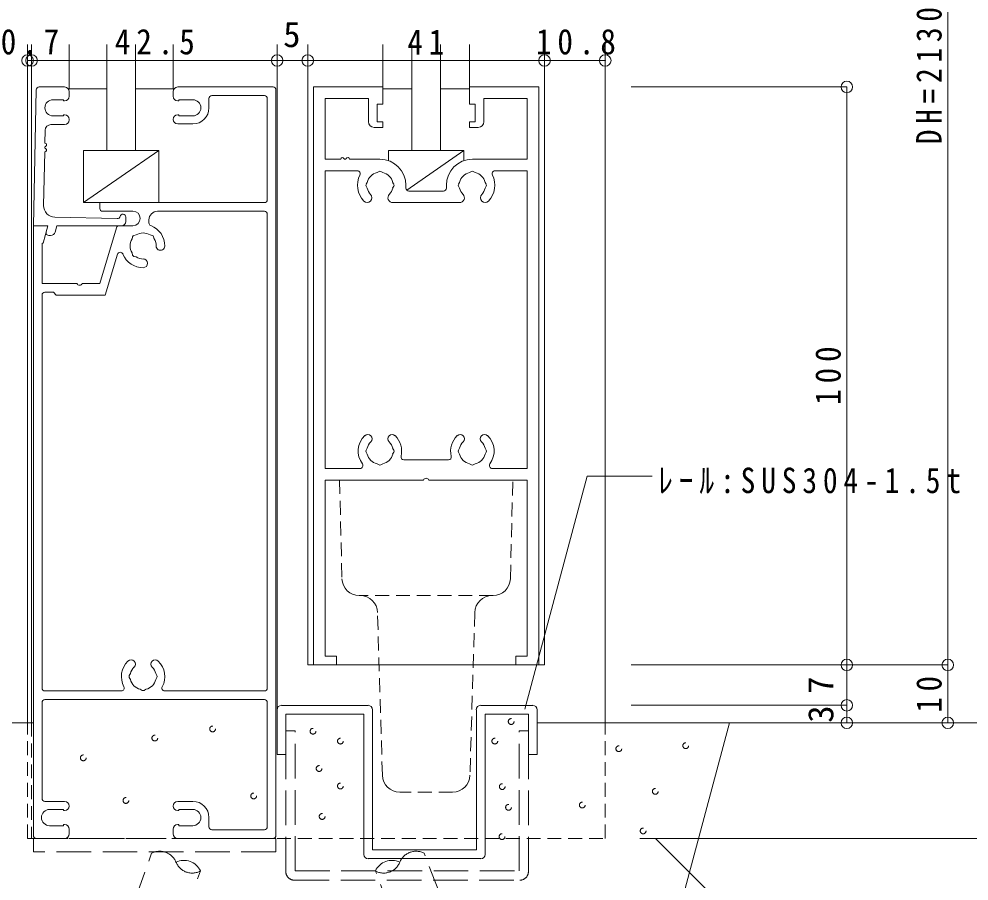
# Model space of a CAD drawing. Units: millimetres at full size, sheet at 1:2. Extents: x -822 to 1661, y -568 to -21.
# Drawn here: x 1013.4 to 1177.9, y -493 to -343.9 of the extents above; entities that cross this region are included whole.
import ezdxf
from ezdxf.enums import TextEntityAlignment as Align

# ---------------------------------------------------------------- set-up
doc = ezdxf.new("R2010")
doc.units = ezdxf.units.MM
doc.header["$LTSCALE"] = 2
doc.header["$PDMODE"] = 32
doc.header["$PDSIZE"] = 2
doc.linetypes.add('DASHED1', pattern=[1.8, 1.2, -0.6])
doc.linetypes.add('DASHED3', pattern=[4, 3, -1])
doc.layers.add('2-4_ADD_LINE', color=7, linetype='Continuous', lineweight=15)
doc.layers.add('2-D', color=4, linetype='Continuous', lineweight=9)
doc.styles.add('ＭＳ ゴシック', font='')
doc.styles.get('ＭＳ ゴシック').set_extended_font_data('MS Gothic')

msp = doc.modelspace()

# ---------------------------------------------------------------- linework, layer by layer
at = {"layer": '2-4_ADD_LINE', "color": 4, "lineweight": 5}
for p, q in [((1014.882, -465.637), (1014.882, -348.29)), ((1015.582, -348.29), (1015.582, -465.637)), ((1022.082, -355.937), (1022.082, -348.29)), ((1040.082, -355.937), (1040.082, -348.29)), ((1063.382, -348.29), (1063.382, -455.637)), ((1076.382, -355.637), (1076.382, -348.29)), ((1091.382, -355.637), (1091.382, -348.29)), ((1104.382, -348.29), (1104.382, -455.637)), ((1114.882, -465.637), (1114.882, -348.29)), ((1022.082, -355.937), (1028.582, -355.937)), ((1040.082, -355.937), (1033.582, -355.937)), ((1076.382, -355.937), (1081.382, -355.937)), ((1091.382, -355.937), (1086.382, -355.937)), ((1063.382, -455.637), (1104.382, -455.637))]:
    msp.add_line(p, q, dxfattribs=at)
at = {"layer": '2-4_ADD_LINE', "color": 1, "lineweight": 9}
for p, q in [((1028.582, -348.29), (1028.582, -366.637)), ((1033.582, -348.29), (1033.582, -366.637)), ((1081.382, -348.29), (1081.382, -366.637)), ((1086.382, -348.29), (1086.382, -366.637))]:
    msp.add_line(p, q, dxfattribs=at)
at = {"layer": '2-4_ADD_LINE'}
for p, q in [((1015.882, -379.637), (1016.362, -356.137)), ((1021.282, -355.637), (1016.862, -355.637)), ((1022.082, -356.437), (1022.082, -357.237)), ((1040.082, -357.237), (1040.082, -356.437)), ((1040.882, -355.637), (1057.382, -355.637)), ((1057.882, -356.137), (1057.882, -485.137)), ((1064.382, -355.637), (1076.382, -355.637)), ((1064.382, -355.637), (1064.382, -455.637)), ((1076.382, -355.637), (1076.382, -358.637)), ((1103.382, -355.637), (1091.382, -355.637)), ((1091.382, -355.637), (1091.382, -358.637)), ((1103.382, -355.637), (1103.382, -455.637)), ((1021.082, -357.837), (1019.282, -357.837)), ((1021.082, -357.837), (1021.082, -358.037)), ((1021.282, -358.037), (1021.082, -358.037)), ((1041.082, -358.037), (1040.882, -358.037)), ((1041.082, -357.837), (1043.482, -357.837)), ((1041.082, -358.037), (1041.082, -357.837)), ((1046.282, -359.237), (1046.282, -357.637)), ((1055.882, -357.137), (1046.782, -357.137)), ((1056.382, -375.137), (1056.382, -357.637)), ((1066.382, -357.637), (1066.382, -368.137)), ((1066.382, -357.637), (1073.882, -357.637)), ((1073.882, -361.637), (1073.882, -357.637)), ((1093.882, -361.637), (1093.882, -357.637)), ((1101.382, -357.637), (1093.882, -357.637)), ((1101.382, -357.637), (1101.382, -368.137)), ((1075.382, -358.637), (1076.382, -358.637)), ((1075.382, -361.637), (1075.382, -358.637)), ((1092.382, -358.637), (1091.382, -358.637)), ((1092.382, -361.637), (1092.382, -358.637)), ((1021.282, -360.437), (1021.082, -360.437)), ((1022.082, -361.237), (1022.082, -361.337)), ((1040.882, -360.437), (1041.082, -360.437)), ((1041.082, -360.437), (1041.082, -360.637)), ((1041.082, -360.637), (1043.482, -360.637)), ((1075.382, -361.637), (1076.382, -361.637)), ((1076.382, -362.637), (1076.382, -361.637)), ((1092.382, -361.637), (1091.382, -361.637)), ((1091.382, -362.637), (1091.382, -361.637)), ((1017.882, -365.337), (1017.922, -363.117)), ((1021.282, -362.137), (1018.922, -362.137)), ((1040.882, -362.037), (1043.482, -362.037)), ((1074.882, -362.637), (1076.382, -362.637)), ((1092.882, -362.637), (1091.382, -362.637)), ((1024.582, -366.637), (1037.582, -366.637)), ((1024.582, -375.637), (1024.582, -366.637)), ((1024.582, -375.637), (1037.582, -366.637)), ((1037.582, -366.637), (1037.582, -375.637)), ((1077.382, -366.637), (1077.382, -368.397)), ((1090.382, -366.637), (1090.382, -368.397)), ((1017.662, -376.137), (1017.842, -366.857)), ((1069.082, -368.137), (1066.382, -368.137)), ((1075.882, -368.137), (1070.602, -368.137)), ((1101.382, -368.137), (1091.882, -368.137)), ((1066.382, -370.137), (1071.962, -370.137)), ((1066.382, -370.137), (1066.382, -421.637)), ((1075.722, -370.237), (1075.382, -370.437)), ((1076.382, -370.437), (1076.042, -370.237)), ((1091.382, -370.437), (1091.722, -370.237)), ((1092.042, -370.237), (1092.382, -370.437)), ((1101.382, -370.137), (1095.802, -370.137)), ((1101.382, -370.137), (1101.382, -421.637)), ((1073.682, -372.137), (1073.482, -372.477)), ((1073.482, -372.797), (1073.682, -373.137)), ((1078.082, -372.137), (1078.282, -372.477)), ((1078.282, -372.797), (1078.082, -373.137)), ((1080.382, -373.137), (1080.382, -372.637)), ((1087.382, -373.137), (1087.382, -372.637)), ((1089.682, -372.137), (1089.482, -372.477)), ((1089.482, -372.797), (1089.682, -373.137)), ((1094.082, -372.137), (1094.282, -372.477)), ((1094.282, -372.797), (1094.082, -373.137)), ((1086.882, -373.637), (1080.882, -373.637)), ((1055.882, -375.637), (1024.582, -375.637)), ((1027.382, -376.637), (1027.382, -375.637)), ((1089.742, -375.637), (1078.022, -375.637)), ((1019.602, -378.177), (1030.402, -378.417)), ((1033.122, -377.137), (1027.882, -377.137)), ((1031.882, -378.937), (1031.882, -378.137)), ((1055.882, -377.137), (1037.382, -377.137)), ((1056.382, -459.637), (1056.382, -377.637)), ((1018.382, -379.637), (1015.882, -379.637)), ((1015.882, -485.137), (1015.882, -379.637)), ((1018.382, -379.637), (1017.582, -382.637)), ((1018.382, -379.637), (1018.102, -380.717)), ((1019.942, -379.637), (1019.642, -380.737)), ((1033.122, -379.637), (1019.942, -379.637)), ((1035.882, -378.637), (1035.882, -379.157)), ((1018.862, -381.337), (1018.582, -381.337)), ((1027.382, -389.637), (1030.282, -379.997)), ((1033.682, -381.237), (1033.302, -381.317)), ((1036.082, -381.237), (1036.462, -381.317)), ((1017.382, -382.637), (1017.382, -389.637)), ((1017.582, -382.637), (1017.382, -382.637)), ((1033.062, -381.557), (1032.982, -381.937)), ((1036.702, -381.557), (1036.782, -381.937)), ((1030.462, -384.577), (1028.342, -391.637)), ((1032.982, -384.337), (1033.062, -384.717)), ((1033.302, -384.957), (1033.682, -385.037)), ((1017.382, -389.637), (1023.422, -389.637)), ((1024.342, -389.637), (1027.382, -389.637)), ((1019.342, -391.137), (1017.882, -391.137)), ((1019.842, -391.637), (1019.342, -391.137)), ((1017.382, -391.637), (1017.382, -459.637)), ((1028.342, -391.637), (1019.842, -391.637)), ((1073.482, -418.477), (1073.682, -418.137)), ((1073.682, -419.137), (1073.482, -418.797)), ((1078.282, -418.477), (1078.082, -418.137)), ((1078.082, -419.137), (1078.282, -418.797)), ((1089.482, -418.477), (1089.682, -418.137)), ((1089.682, -419.137), (1089.482, -418.797)), ((1094.282, -418.477), (1094.082, -418.137)), ((1094.082, -419.137), (1094.282, -418.797)), ((1075.382, -420.837), (1075.722, -421.037)), ((1076.042, -421.037), (1076.382, -420.837)), ((1083.882, -420.137), (1080.022, -420.137)), ((1083.882, -420.137), (1087.762, -420.137)), ((1091.722, -421.037), (1091.382, -420.837)), ((1092.382, -420.837), (1092.042, -421.037)), ((1066.382, -421.637), (1072.442, -421.637)), ((1101.382, -421.637), (1095.322, -421.637)), ((1083.422, -423.637), (1066.382, -423.637)), ((1066.382, -423.637), (1066.382, -454.137)), ((1066.382, -454.137), (1068.382, -454.137)), ((1068.382, -454.137), (1068.382, -455.637)), ((1101.382, -454.137), (1099.382, -454.137)), ((1099.382, -454.137), (1099.382, -455.637)), ((1032.482, -457.477), (1032.682, -457.137)), ((1037.282, -457.477), (1037.082, -457.137)), ((1032.682, -458.137), (1032.482, -457.797)), ((1037.082, -458.137), (1037.282, -457.797)), ((1017.882, -460.137), (1031.122, -460.137)), ((1034.722, -460.037), (1034.382, -459.837)), ((1035.382, -459.837), (1035.042, -460.037)), ((1038.622, -460.137), (1055.882, -460.137)), ((1055.882, -461.637), (1017.882, -461.637)), ((1017.382, -462.137), (1017.382, -478.737)), ((1056.382, -483.637), (1056.382, -462.137)), ((1058.082, -471.137), (1058.082, -463.377)), ((1058.842, -462.637), (1073.842, -462.637)), ((1074.582, -487.637), (1074.582, -463.377)), ((1092.582, -487.637), (1092.582, -463.377)), ((1093.342, -462.637), (1102.342, -462.637)), ((1103.082, -471.137), (1103.082, -463.377)), ((1059.582, -471.137), (1059.582, -464.137)), ((1059.582, -464.137), (1073.082, -464.137)), ((1073.082, -464.137), (1073.082, -488.377)), ((1094.082, -464.137), (1101.582, -464.137)), ((1094.082, -464.137), (1094.082, -488.377)), ((1101.582, -464.137), (1101.582, -471.137)), ((1058.082, -471.137), (1059.582, -471.137)), ((1101.582, -471.137), (1103.082, -471.137)), ((1021.282, -479.237), (1017.882, -479.237)), ((1040.882, -479.237), (1043.482, -479.237)), ((1021.082, -480.637), (1018.682, -480.637)), ((1021.082, -480.837), (1021.082, -480.637)), ((1021.282, -480.837), (1021.082, -480.837)), ((1021.082, -483.437), (1018.682, -483.437)), ((1021.082, -483.237), (1021.082, -483.437)), ((1021.082, -483.237), (1021.282, -483.237)), ((1041.082, -483.237), (1040.882, -483.237)), ((1046.282, -482.037), (1046.282, -483.637)), ((1022.082, -484.037), (1022.082, -484.837)), ((1040.082, -484.037), (1040.082, -484.837)), ((1046.782, -484.137), (1055.882, -484.137)), ((1021.282, -485.637), (1016.382, -485.637)), ((1057.382, -485.637), (1040.882, -485.637)), ((1074.582, -487.637), (1092.582, -487.637)), ((1073.842, -489.137), (1093.342, -489.137))]:
    msp.add_line(p, q, dxfattribs=at)
at = {"layer": '2-4_ADD_LINE', "linetype": 'DASHED1'}
for p, q in [((1068.882, -423.637), (1069.302, -440.717)), ((1098.462, -440.717), (1098.882, -423.637)), ((1095.462, -443.637), (1072.302, -443.637)), ((1076.302, -474.717), (1075.462, -446.557)), ((1092.302, -446.557), (1091.462, -474.717)), ((1088.462, -477.637), (1079.302, -477.637))]:
    msp.add_line(p, q, dxfattribs=at)
at = {"layer": '2-4_ADD_LINE', "color": 4, "linetype": 'DASHED1', "lineweight": 5}
for p, q in [((1014.882, -485.637), (1014.882, -465.637)), ((1015.582, -465.637), (1015.582, -485.637)), ((1114.882, -485.637), (1114.882, -465.637)), ((1014.882, -485.637), (1114.882, -485.637))]:
    msp.add_line(p, q, dxfattribs=at)
at = {"layer": '2-4_ADD_LINE', "color": 5, "linetype": 'DASHED3', "lineweight": 9}
for p, q in [((1061.182, -467.01), (1059.582, -467.01)), ((1059.582, -491.374), (1059.582, -467.01)), ((1061.182, -491.274), (1061.182, -467.01)), ((1101.582, -467.01), (1099.982, -467.01)), ((1099.982, -491.274), (1099.982, -467.01)), ((1101.582, -491.374), (1101.582, -467.01)), ((1015.882, -487.937), (1015.882, -485.637)), ((1015.882, -485.637), (1057.882, -485.637)), ((1057.882, -485.637), (1057.882, -487.937)), ((1057.882, -487.937), (1015.882, -487.937)), ((1030.48, -504.645), (1036.347, -488.193)), ((1089.414, -503.598), (1083.547, -488.193)), ((1038.937, -507.723), (1044.804, -491.272)), ((1061.182, -491.274), (1099.982, -491.274)), ((1080.956, -506.676), (1075.089, -491.272)), ((1061.082, -492.874), (1100.082, -492.874))]:
    msp.add_line(p, q, dxfattribs=at)
at = {"layer": '2-4_ADD_LINE', "color": 2}
msp.add_line((1136.382, -465.637), (1122.984, -515.637), dxfattribs=at)
at = {"layer": '2-4_ADD_LINE', "color": 134, "lineweight": 9}
msp.add_line((1142.486, -504.551), (1123.565, -485.629), dxfattribs=at)
at = {"layer": '2-4_ADD_LINE'}
for points in [[(1021.082, -360.437), (1021.082, -360.637), (1019.282, -360.637)], [(1080.522, -373.497), (1090.382, -366.637), (1077.382, -366.637)], [(1084.342, -423.637), (1101.382, -423.637), (1101.382, -454.137)], [(1040.882, -480.837), (1041.082, -480.837), (1041.082, -480.637), (1043.482, -480.637)], [(1041.082, -483.237), (1041.082, -483.437), (1043.482, -483.437)]]:
    msp.add_lwpolyline(points, dxfattribs=at)
at = {"layer": '2-4_ADD_LINE', "color": 134, "lineweight": 9}
msp.add_lwpolyline([(1100.968, -463.269), (1111.763, -422.983), (1123.016, -422.983)], dxfattribs=at)
at = {"layer": '2-4_ADD_LINE', "color": 5, "linetype": 'DASHED1', "lineweight": 9}
msp.add_lwpolyline([(1101.582, -467.01), (1101.582, -464.137), (1094.082, -464.137)], dxfattribs=at)
at = {"layer": '2-4_ADD_LINE', "color": 4, "linetype": 'DASHED1', "lineweight": 5}
for centre in [(1098.598, -465.419), (1046.912, -466.703), (1064.295, -467.098), (1036.905, -468.283), (1069.035, -468.81), (1095.767, -468.81), (1117.231, -470.126), (1128.819, -469.6), (1024.526, -471.707), (1065.348, -473.55), (1069.035, -476.579), (1097.051, -476.678), (1054.023, -478.291), (1123.552, -477.501), (1031.901, -479.081), (1098.137, -480.266), (1110.91, -479.871), (1065.875, -481.846), (1097.018, -485.336), (1121.445, -484.348)]:
    msp.add_circle(centre, 0.5, dxfattribs=at)
at = {"layer": '2-4_ADD_LINE'}
for centre, radius, start, end in [((1016.882, -356.137), 0.5, 90, 178.89), ((1021.282, -356.437), 0.8, 0, 90), ((1040.882, -356.437), 0.8, 90, 180), ((1057.382, -356.137), 0.5, 0, 90), ((1019.282, -359.237), 1.4, 90, 270), ((1021.282, -357.237), 0.8, 270, 0), ((1040.882, -357.237), 0.8, 180, 270), ((1043.482, -359.237), 1.4, 270, 90), ((1046.782, -357.637), 0.5, 90, 180), ((1055.882, -357.637), 0.5, 0, 90), ((1043.482, -359.237), 2.8, 270, 0), ((1021.282, -361.237), 0.8, 0, 90), ((1021.282, -361.337), 0.8, 270, 0), ((1040.882, -361.237), 0.8, 90, 180), ((1040.882, -361.237), 0.8, 180, 270), ((1074.882, -361.637), 1, 180, 270), ((1092.882, -361.637), 1, 270, 0), ((1018.922, -363.137), 1, 90, 178.8), ((1017.862, -366.557), 0.3, 268.8, 65.23), ((1018.062, -366.097), 0.2, 112.38, 245.23), ((1017.882, -365.637), 0.3, 292.38, 88.8), ((1069.382, -368.137), 0.3, 23.58, 180), ((1069.842, -367.937), 0.2, 203.58, 336.42), ((1070.302, -368.137), 0.3, 0, 156.42), ((1075.882, -372.637), 4.5, 0, 90), ((1091.882, -372.637), 4.5, 90, 180), ((1071.962, -370.637), 0.5, 332.96, 90), ((1075.882, -372.637), 3.9, 152.96, 224.44), ((1075.882, -372.637), 2.26, 102.84, 167.16), ((1075.882, -370.497), 0.3, 58.51, 121.49), ((1075.882, -372.637), 2.26, 12.84, 77.16), ((1091.882, -372.637), 2.26, 102.84, 167.16), ((1091.882, -370.497), 0.3, 58.51, 121.49), ((1091.882, -372.637), 2.26, 12.84, 77.16), ((1091.882, -372.637), 3.9, 315.56, 27.04), ((1095.802, -370.637), 0.5, 90, 207.04), ((1073.742, -372.637), 0.3, 148.51, 211.49), ((1075.882, -372.637), 2.26, 192.84, 224.44), ((1075.882, -372.637), 2.26, 315.83, 347.16), ((1078.022, -372.637), 0.3, 328.51, 31.49), ((1080.882, -373.137), 0.5, 180, 270), ((1086.882, -373.137), 0.5, 270, 0), ((1089.742, -372.637), 0.3, 148.51, 211.49), ((1091.882, -372.637), 2.26, 192.84, 224.17), ((1091.882, -372.637), 2.26, 315.56, 347.16), ((1094.022, -372.637), 0.3, 328.51, 31.49), ((1073.682, -374.797), 0.82, 224.44, 44.44), ((1078.102, -374.797), 0.84, 135.83, 270), ((1089.662, -374.797), 0.84, 270, 44.17), ((1094.082, -374.797), 0.82, 135.56, 315.56), ((1019.662, -376.177), 2, 178.8, 268.7), ((1055.882, -375.137), 0.5, 270, 0), ((1027.882, -376.637), 0.5, 180, 270), ((1030.402, -377.917), 0.5, 268.7, 347.82), ((1031.382, -378.137), 0.5, 0, 167.82), ((1033.122, -378.377), 1.26, 270, 90), ((1037.382, -378.637), 1.5, 90, 180), ((1055.882, -377.637), 0.5, 0, 90), ((1030.762, -380.137), 0.5, 90, 163.3), ((1031.182, -378.937), 0.7, 270, 0), ((1036.382, -379.157), 0.5, 180, 249.33), ((1034.882, -383.137), 3.76, 359.48, 69.33), ((1018.582, -380.837), 0.5, 165, 270), ((1018.862, -380.537), 0.8, 270, 345), ((1033.362, -381.617), 0.3, 103.51, 166.49), ((1034.882, -383.137), 2.26, 57.84, 122.16), ((1036.402, -381.617), 0.3, 13.51, 76.49), ((1034.882, -383.137), 2.26, 147.84, 212.16), ((1034.882, -383.137), 2.26, 359.48, 32.16), ((1037.882, -383.157), 0.74, 179.48, 359.48), ((1030.942, -384.737), 0.5, 22.02, 163.3), ((1034.882, -383.137), 3.76, 202.02, 270.52), ((1033.362, -384.657), 0.3, 193.51, 256.49), ((1034.882, -383.137), 2.26, 237.84, 270.52), ((1034.902, -386.137), 0.76, 270.52, 90.52), ((1023.882, -389.437), 0.5, 203.58, 336.42), ((1017.882, -391.637), 0.5, 90, 180), ((1075.882, -418.637), 3.76, 134.48, 216.03), ((1073.782, -416.497), 0.74, 314.48, 134.48), ((1077.982, -416.497), 0.74, 45.52, 225.52), ((1075.882, -418.637), 3.76, 346.39, 45.52), ((1091.882, -418.637), 3.76, 134.48, 193.61), ((1089.782, -416.497), 0.74, 314.48, 134.48), ((1093.982, -416.497), 0.74, 45.52, 225.52), ((1091.882, -418.637), 3.76, 323.97, 45.52), ((1075.882, -418.637), 2.26, 134.48, 167.16), ((1075.882, -418.637), 2.26, 12.84, 45.52), ((1091.882, -418.637), 2.26, 134.48, 167.16), ((1091.882, -418.637), 2.26, 12.84, 45.52), ((1073.742, -418.637), 0.3, 148.51, 211.49), ((1075.882, -418.637), 2.26, 192.84, 257.16), ((1075.882, -418.637), 2.26, 282.84, 347.16), ((1078.022, -418.637), 0.3, 328.51, 31.49), ((1089.742, -418.637), 0.3, 148.51, 211.49), ((1091.882, -418.637), 2.26, 192.84, 257.16), ((1091.882, -418.637), 2.26, 282.84, 347.16), ((1094.022, -418.637), 0.3, 328.51, 31.49), ((1072.442, -421.137), 0.5, 270, 36.03), ((1080.022, -419.637), 0.5, 166.39, 270), ((1087.742, -419.637), 0.5, 270, 13.61), ((1095.322, -421.137), 0.5, 143.97, 270), ((1075.882, -420.777), 0.3, 238.51, 301.49), ((1091.882, -420.777), 0.3, 238.51, 301.49), ((1083.882, -423.837), 0.5, 23.58, 156.42), ((1072.302, -440.637), 3, 181.43, 270), ((1095.462, -440.637), 3, 270, 358.57), ((1072.462, -446.637), 3, 1.68, 90), ((1095.302, -446.637), 3, 90, 178.32), ((1034.882, -457.637), 3.76, 134.48, 208.07), ((1032.782, -455.497), 0.76, 314.48, 134.48), ((1036.982, -455.497), 0.74, 45.52, 225.52), ((1034.882, -457.637), 3.76, 331.93, 45.52), ((1034.882, -457.637), 2.26, 134.48, 167.16), ((1034.882, -457.637), 2.26, 12.84, 45.52), ((1032.742, -457.637), 0.3, 148.51, 211.49), ((1034.882, -457.637), 2.26, 192.84, 257.16), ((1034.882, -457.637), 2.26, 282.84, 347.16), ((1037.022, -457.637), 0.3, 328.51, 31.49), ((1017.882, -459.637), 0.5, 180, 270), ((1031.122, -459.637), 0.5, 270, 28.07), ((1034.882, -459.777), 0.3, 238.51, 301.49), ((1038.622, -459.637), 0.5, 151.93, 270), ((1055.882, -459.637), 0.5, 270, 0), ((1017.882, -462.137), 0.5, 90, 180), ((1055.882, -462.137), 0.5, 0, 90), ((1058.822, -463.377), 0.76, 90, 180), ((1073.842, -463.377), 0.76, 0, 90), ((1093.322, -463.377), 0.76, 90, 180), ((1102.322, -463.377), 0.76, 0, 90), ((1079.302, -474.637), 3, 181.68, 270), ((1088.462, -474.637), 3, 270, 358.32), ((1017.882, -478.737), 0.5, 180, 270), ((1021.282, -480.037), 0.8, 0, 90), ((1021.282, -480.037), 0.8, 270, 0), ((1040.882, -480.037), 0.8, 90, 180), ((1040.882, -480.037), 0.8, 180, 270), ((1043.482, -482.037), 2.8, 0, 90), ((1018.682, -482.037), 1.4, 90, 270), ((1043.482, -482.037), 1.4, 270, 90), ((1021.282, -484.037), 0.8, 0, 90), ((1040.882, -484.037), 0.8, 90, 180), ((1016.382, -485.137), 0.5, 180, 270), ((1021.282, -484.837), 0.8, 270, 0), ((1040.882, -484.837), 0.8, 180, 270), ((1046.782, -483.637), 0.5, 180, 270), ((1055.882, -483.637), 0.5, 270, 0), ((1057.382, -485.137), 0.5, 270, 0), ((1073.842, -488.397), 0.76, 180, 270), ((1093.322, -488.397), 0.76, 270, 0)]:
    msp.add_arc(centre, radius, start, end, dxfattribs=at)
at = {"layer": '2-4_ADD_LINE', "color": 5, "linetype": 'DASHED3', "lineweight": 9}
for centre, radius, start, end in [((1037.738, -490.949), 3.087, 23.2132, 116.7886), ((1082.155, -490.949), 3.087, 63.2113, 156.78676), ((1041.919, -492.619), 3.184, 25.03828, 114.9608), ((1043.364, -488.648), 2.992, 201.24377, 298.75708), ((1077.974, -492.619), 3.184, 65.03915, 154.96167), ((1076.529, -488.648), 2.992, 241.24287, 338.75618), ((1061.082, -491.374), 1.5, 179.99998, 269.99998), ((1100.082, -491.374), 1.5, 269.99998, 0)]:
    msp.add_arc(centre, radius, start, end, dxfattribs=at)
at = {"layer": '2-D', "color": 3}
for p, q in [((1174.178, -455.637), (1174.178, -251.47)), ((1014.882, -351.054), (1015.582, -351.054)), ((1015.582, -351.054), (1058.082, -351.054)), ((1058.082, -351.054), (1063.382, -351.054)), ((1063.382, -351.054), (1104.382, -351.054)), ((1104.382, -351.054), (1114.882, -351.054)), ((1156.703, -355.637), (1119.382, -355.637)), ((1156.703, -355.637), (1156.703, -455.637)), ((1174.178, -455.637), (1119.382, -455.637)), ((1156.703, -455.637), (1156.703, -462.617)), ((1174.178, -465.637), (1174.178, -455.637)), ((1156.703, -462.617), (1119.382, -462.617)), ((1156.703, -462.617), (1156.703, -465.637)), ((1217.402, -485.637), (1120.882, -485.637))]:
    msp.add_line(p, q, dxfattribs=at)
at = {"layer": '2-D', "lineweight": 5}
msp.add_line((1058.082, -463.377), (1058.082, -348.29), dxfattribs=at)
at = {"layer": '2-D', "color": 2, "lineweight": 15}
for p, q in [((927.627, -465.637), (1015.882, -465.637)), ((1103.082, -465.637), (1280.423, -465.637))]:
    msp.add_line(p, q, dxfattribs=at)
at = {"layer": '2-D', "color": 5}
for p in [(1014.882, -351.054), (1015.582, -351.054), (1058.082, -351.054), (1063.382, -351.054), (1104.382, -351.054), (1114.882, -351.054), (1156.703, -355.637), (1156.703, -455.637), (1174.178, -455.637), (1156.703, -462.617), (1156.703, -465.637), (1174.178, -465.637)]:
    msp.add_point(p, dxfattribs=at)

# ---------------------------------------------------------------- texts
at = {"layer": '2-4_ADD_LINE', "insert": (1124.051, -426.048), "char_height": 4.399, "attachment_point": 7, "style": 'ＭＳ ゴシック'}
msp.add_mtext('\\T1.4;\\W0.85;ﾚｰﾙ:SUS304-1.5t\\~HL', dxfattribs=at)
at = {"layer": '2-D', "color": 7, "style": 'ＭＳ ゴシック'}
msp.add_text('5', height=4.399, dxfattribs=at).set_placement((1059.132, -350.054), align=Align.BOTTOM_LEFT)
for s, p in [('7', (1155.703, -460.627)), ('3', (1155.703, -465.627))]:
    msp.add_text(s, height=4.399, rotation=90, dxfattribs=at).set_placement(p, align=Align.BOTTOM_LEFT)
at = {"layer": '2-D', "color": 7, "char_height": 4.399, "attachment_point": 7, "rotation": 90, "style": 'ＭＳ ゴシック'}
for s, insert in [('\\T1.39;\\W0.85;DH=2130', (1173.178, -365.554)), ('\\T1.38;\\W0.9;100', (1155.703, -410.637)), ('\\T1.36;\\W0.9;10', (1173.178, -463.887))]:
    msp.add_mtext(s, dxfattribs=dict(at, insert=insert))
at = {"layer": '2-D', "color": 7, "char_height": 4.399, "attachment_point": 7, "style": 'ＭＳ ゴシック'}
for s, insert in [('\\T1.38;\\W0.9;0.7', (1010.232, -350.054)), ('\\T1.38;\\W0.9;42.5', (1029.982, -350.054)), ('\\T1.36;\\W0.9;41', (1080.632, -350.054)), ('\\T1.38;\\W0.9;10.8', (1102.882, -350.054))]:
    msp.add_mtext(s, dxfattribs=dict(at, insert=insert))

doc.saveas('drawing.dxf')
